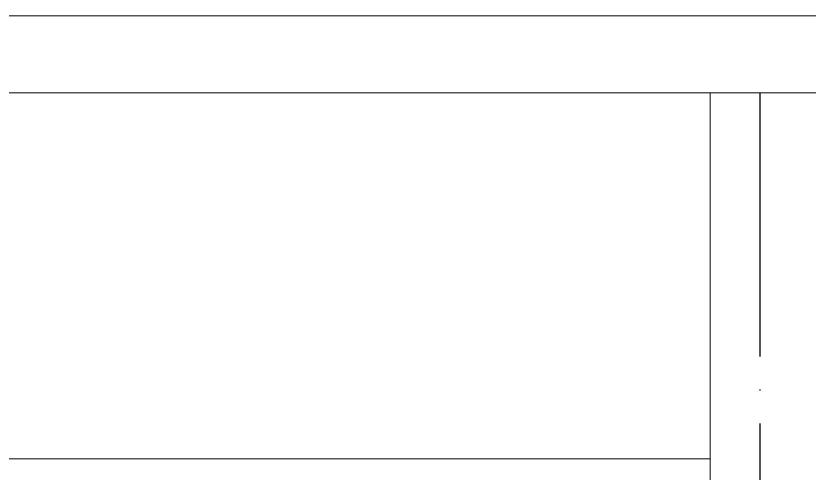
# Model space of a CAD drawing. Header units: millimetres. Extents: x 56222 to 154870, y -176352 to -121287.
# Drawn here: x 148445 to 148517.2, y -174928.9 to -174887.3 of the extents above; entities that cross this region are included whole.
import ezdxf

# ---------------------------------------------------------------- set-up
doc = ezdxf.new("R2010")
doc.units = ezdxf.units.MM
doc.header["$MEASUREMENT"] = 0
doc.linetypes.add('ACAD_ISO04W100', pattern=[30, 24, -3, 0, -3])
for name, color, linetype, lineweight in [('GROUND FLOOR', 7, 'Continuous', 9), ('X_PLOT', 1, 'Continuous', 9), ('X_SHEET', 7, 'Continuous', 9)]:
    doc.layers.add(name, color=color, linetype=linetype, lineweight=lineweight)

msp = doc.modelspace()

# ---------------------------------------------------------------- linework, layer by layer
at = {"layer": 'GROUND FLOOR'}
for p, q in [((148508.1875, -174894.3234), (148508.1875, -175415.2563)), ((148508.1876, -174894.3234), (148508.1876, -174985.3723)), ((148007.9375, -174927.6223), (148508.1875, -174927.6223))]:
    msp.add_line(p, q, dxfattribs=at)
at = {"layer": 'GROUND FLOOR', "color": 1, "linetype": 'ACAD_ISO04W100'}
msp.add_line((148512.6876, -174894.3234), (148512.6876, -175277.8723), dxfattribs=at)
at = {"layer": 'X_PLOT', "linetype": 'ACAD_ISO04W100', "lineweight": 30}
msp.add_line((148512.6876, -174894.3234), (148512.6876, -175390.1223), dxfattribs=at)
at = {"layer": 'X_SHEET'}
for points in [[(148723.2492, -175422.2563), (147956.1008, -175422.2563), (147956.1008, -174887.3234), (148723.2492, -174887.3234)], [(148716.2492, -175415.2563), (147963.1008, -175415.2563), (147963.1008, -174894.3234), (148716.2492, -174894.3234)]]:
    msp.add_lwpolyline(points, close=True, dxfattribs=at)

doc.saveas('drawing.dxf')
